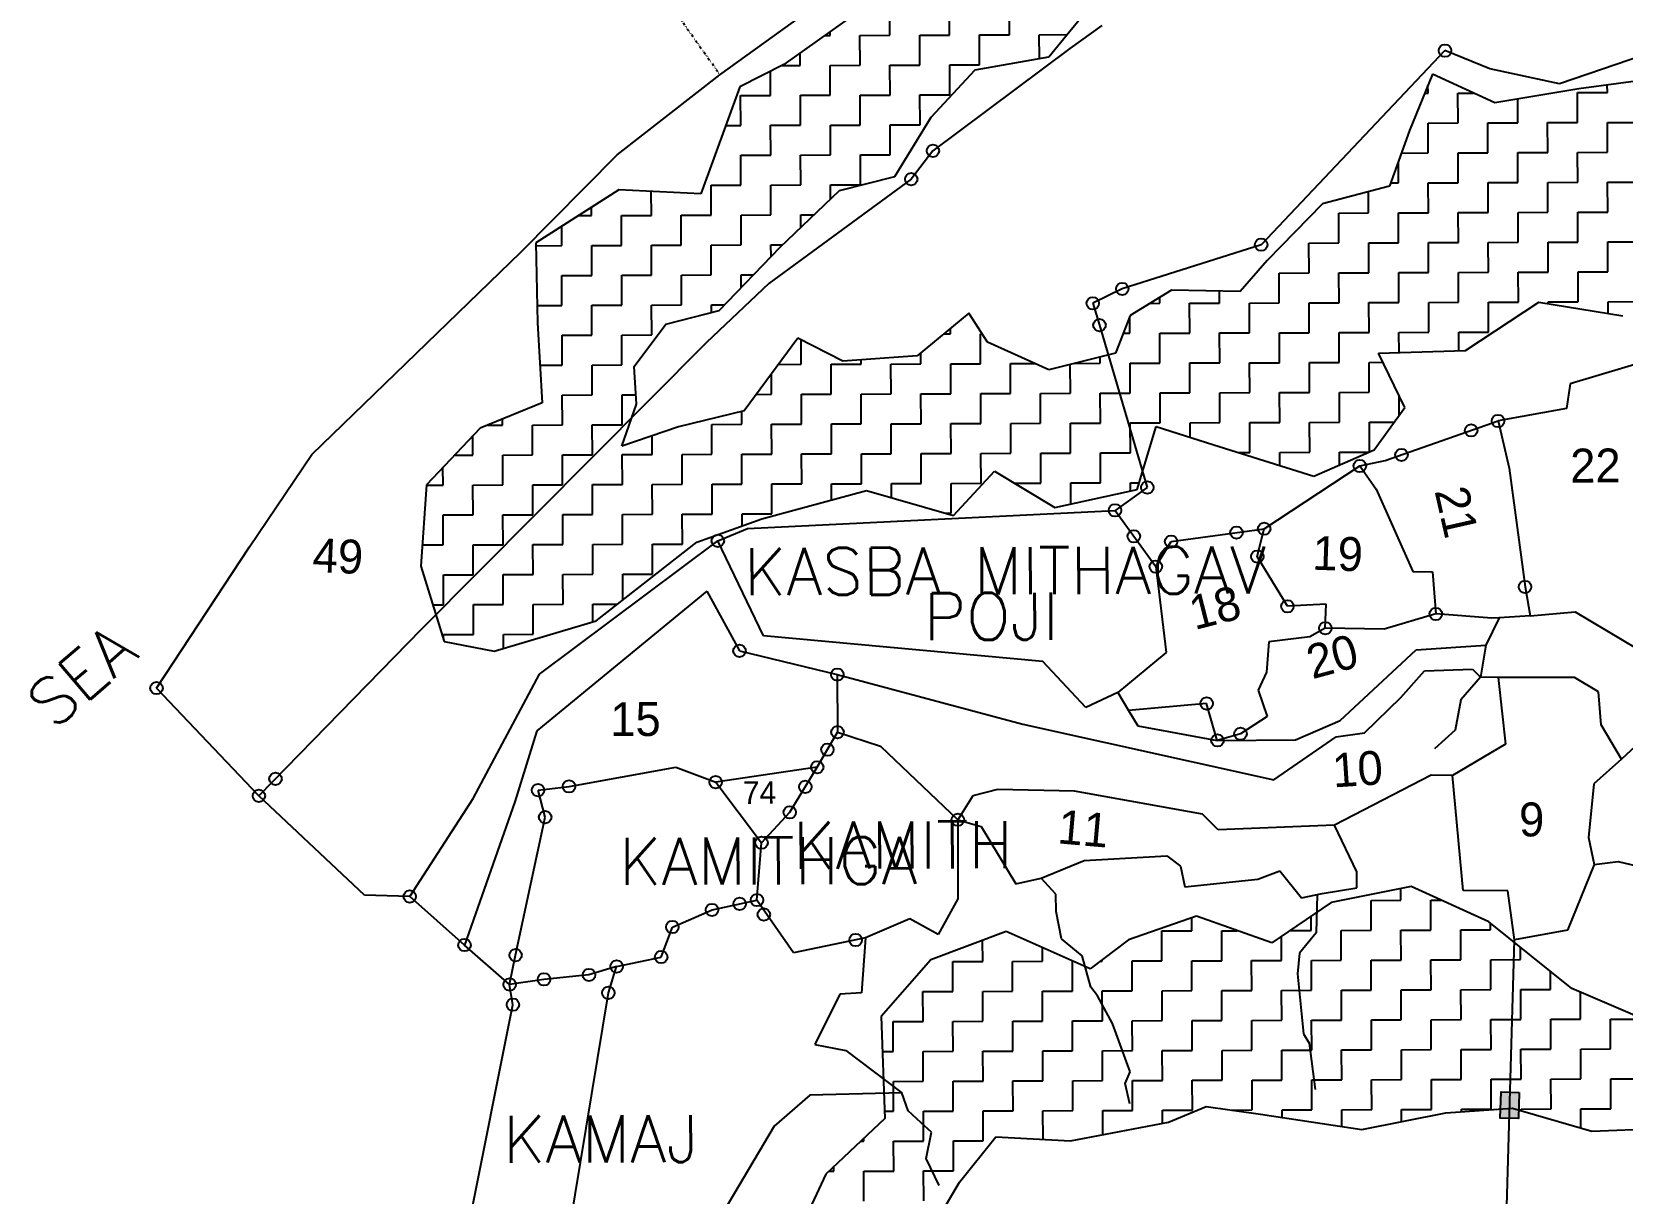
# Model space of a CAD drawing. Header units: metres. Extents: x 324134 to 326337, y 1835718 to 1838966.
# Drawn here: x 324134 to 325013, y 1837521 to 1838163 of the extents above; entities that cross this region are included whole.
import ezdxf

# ---------------------------------------------------------------- set-up
doc = ezdxf.new("R2010")
doc.units = ezdxf.units.M
doc.header["$LTSCALE"] = 0.3
doc.linetypes.add('DIVIDE', pattern=[1.25, 0.5, -0.25, 0, -0.25, 0, -0.25])
for name, color, linetype in [('LINE_WATER', 4, 'Continuous'), ('OFF', 1, 'Continuous'), ('POLY_HATCH', 12, 'Continuous'), ('POLY_PARCEL', 6, 'Continuous'), ('POLY_WATER', 4, 'Continuous'), ('SYM_STONE', 1, 'Continuous'), ('TEXT_MAPOUT', 7, 'Continuous'), ('TEXT_PARCEL', 7, 'Continuous'), ('V_BOUND_LINE', 7, 'Continuous'), ('V_DIVIDE_LINE', 7, 'DIVIDE')]:
    doc.layers.add(name, color=color, linetype=linetype)
doc.styles.get("Standard").update_dxf_attribs({"font": 'simplex.shx'})
doc.styles.add('TEXT_MAP', font='')
doc.styles.get('TEXT_MAP').set_extended_font_data('Kruti Dev 050')

msp = doc.modelspace()

# ---------------------------------------------------------------- hatches: boundary and pattern name
msp.add_hatch(color=256).paths.add_polyline_path([(324945.82, 1837562.76), (324955.83, 1837562.48), (324956.24, 1837576.96), (324946.23, 1837577.24)])

# ---------------------------------------------------------------- linework, layer by layer
msp.add_lwpolyline([(324956.24, 1837576.96), (324955.83, 1837562.48), (324945.82, 1837562.76), (324946.23, 1837577.24)], close=True)
at = {"layer": 'LINE_WATER'}
for p, q in [((324934.83, 1837806.54), (324924.05, 1837794.04)), ((324924.05, 1837794.04), (324920.83, 1837777.27)), ((324920.83, 1837777.27), (324909.38, 1837766.85)), ((324700.14, 1837686.61), (324691.96, 1837695.44)), ((324700.29, 1837676.9), (324700.14, 1837686.61)), ((324844.54, 1837686.29), (324843.97, 1837665.17)), ((324703.27, 1837661.83), (324700.29, 1837676.9)), ((324714.65, 1837652.4), (324703.27, 1837661.83)), ((324843.97, 1837665.17), (324834.88, 1837653.91)), ((324719.51, 1837635.23), (324714.65, 1837652.4)), ((324834.88, 1837653.91), (324833.63, 1837642.57)), ((324833.63, 1837642.57), (324837.02, 1837609.37)), ((324723.15, 1837630.45), (324719.51, 1837635.23)), ((324731.39, 1837615.04), (324723.15, 1837630.45)), ((324741.2, 1837588.3), (324731.39, 1837615.04)), ((324837.02, 1837609.37), (324840.2, 1837604.12)), ((324840.2, 1837604.12), (324843.45, 1837578.53)), ((324738.41, 1837581.98), (324741.2, 1837588.3)), ((324741.02, 1837570.76), (324738.41, 1837581.98)), ((324618.43, 1837566.77), (324614.92, 1837576.79)), ((324625.64, 1837560.09), (324618.43, 1837566.77)), ((324631.42, 1837554.98), (324625.64, 1837560.09)), ((324628.47, 1837540.45), (324631.42, 1837554.98)), ((324635.63, 1837525.48), (324628.47, 1837540.45))]:
    msp.add_line(p, q, dxfattribs=at)
at = {"layer": 'OFF'}
for p, q in [((324937.86, 1837824.27), (324934.83, 1837806.54)), ((324944.65, 1837806.33), (324934.83, 1837806.54)), ((324373.25, 1837658.45), (324342.96, 1837685.25))]:
    msp.add_line(p, q, dxfattribs=at)
at = {"layer": 'POLY_HATCH', "linetype": 'Continuous'}
for p, q in [((324608.34, 1838161.34), (324608.29, 1838177.86)), ((324641.38, 1838161.45), (324641.33, 1838177.97)), ((324674.43, 1838161.57), (324674.37, 1838178.09)), ((324572.48, 1838161.22), (324575.3, 1838161.23)), ((324575.3, 1838161.23), (324575.29, 1838163.2)), ((324591.82, 1838161.28), (324608.34, 1838161.34)), ((324591.88, 1838144.76), (324591.82, 1838161.28)), ((324624.86, 1838161.4), (324641.38, 1838161.45)), ((324624.92, 1838144.87), (324624.86, 1838161.4)), ((324657.91, 1838161.51), (324674.43, 1838161.57)), ((324657.96, 1838144.99), (324657.91, 1838161.51)), ((324690.95, 1838161.62), (324706.17, 1838161.68)), ((324690.99, 1838148.44), (324690.95, 1838161.62)), ((324558.84, 1838144.65), (324558.81, 1838151.55)), ((324542.37, 1838128.07), (324542.33, 1838141.38)), ((324548.68, 1838144.61), (324558.84, 1838144.65)), ((324575.36, 1838144.7), (324591.88, 1838144.76)), ((324575.41, 1838128.18), (324575.36, 1838144.7)), ((324608.4, 1838144.82), (324624.92, 1838144.87)), ((324608.46, 1838128.3), (324608.4, 1838144.82)), ((324641.44, 1838144.93), (324657.96, 1838144.99)), ((324641.5, 1838128.41), (324641.44, 1838144.93)), ((324905.84, 1838129.32), (324905.82, 1838133.53)), ((325004.97, 1838129.66), (325004.95, 1838133.85)), ((324525.85, 1838128.01), (324542.37, 1838128.07)), ((324525.91, 1838111.49), (324525.85, 1838128.01)), ((324558.89, 1838128.13), (324575.41, 1838128.18)), ((324558.95, 1838111.6), (324558.89, 1838128.13)), ((324591.93, 1838128.24), (324608.46, 1838128.3)), ((324591.99, 1838111.72), (324591.93, 1838128.24)), ((324624.98, 1838128.35), (324641.5, 1838128.41)), ((324625.03, 1838111.83), (324624.98, 1838128.35)), ((324904.1, 1838129.31), (324905.84, 1838129.32)), ((324922.36, 1838129.38), (324931.07, 1838129.41)), ((324922.42, 1838112.85), (324922.36, 1838129.38)), ((324955.46, 1838112.97), (324955.41, 1838126.09)), ((324988.44, 1838129.6), (325004.97, 1838129.66)), ((324988.5, 1838113.08), (324988.44, 1838129.6)), ((324517.66, 1838111.46), (324525.91, 1838111.49)), ((324542.43, 1838111.55), (324558.95, 1838111.6)), ((324542.48, 1838095.03), (324542.43, 1838111.55)), ((324575.47, 1838111.66), (324591.99, 1838111.72)), ((324575.53, 1838095.14), (324575.47, 1838111.66)), ((324608.51, 1838111.78), (324625.03, 1838111.83)), ((324608.57, 1838095.25), (324608.51, 1838111.78)), ((324905.89, 1838112.8), (324922.42, 1838112.85)), ((324905.95, 1838096.28), (324905.89, 1838112.8)), ((324938.94, 1838112.91), (324955.46, 1838112.97)), ((324938.99, 1838096.39), (324938.94, 1838112.91)), ((324971.98, 1838113.02), (324988.5, 1838113.08)), ((324972.04, 1838096.5), (324971.98, 1838113.02)), ((325005.02, 1838113.14), (325021.54, 1838113.19)), ((325005.08, 1838096.62), (325005.02, 1838113.14)), ((324525.96, 1838094.97), (324542.48, 1838095.03)), ((324526.02, 1838078.45), (324525.96, 1838094.97)), ((324559.01, 1838095.08), (324575.53, 1838095.14)), ((324559.06, 1838078.56), (324559.01, 1838095.08)), ((324592.05, 1838095.2), (324608.57, 1838095.25)), ((324592.1, 1838078.68), (324592.05, 1838095.2)), ((324889.49, 1838079.7), (324889.45, 1838091.55)), ((324891.15, 1838096.22), (324905.95, 1838096.28)), ((324922.47, 1838096.33), (324938.99, 1838096.39)), ((324922.53, 1838079.81), (324922.47, 1838096.33)), ((324955.52, 1838096.45), (324972.04, 1838096.5)), ((324955.57, 1838079.92), (324955.52, 1838096.45)), ((324988.56, 1838096.56), (325005.08, 1838096.62)), ((324988.61, 1838080.04), (324988.56, 1838096.56)), ((324885.13, 1838079.68), (324889.49, 1838079.7)), ((324906.01, 1838079.75), (324922.53, 1838079.81)), ((324906.07, 1838063.23), (324906.01, 1838079.75)), ((324939.05, 1838079.87), (324955.57, 1838079.92)), ((324939.11, 1838063.35), (324939.05, 1838079.87)), ((324972.09, 1838079.98), (324988.61, 1838080.04)), ((324972.15, 1838063.46), (324972.09, 1838079.98)), ((325005.14, 1838080.1), (325021.66, 1838080.15)), ((325005.19, 1838063.57), (325005.14, 1838080.1)), ((324476.51, 1838061.76), (324476.47, 1838075.05)), ((324509.5, 1838078.39), (324526.02, 1838078.45)), ((324509.56, 1838061.87), (324509.5, 1838078.39)), ((324542.54, 1838078.51), (324559.06, 1838078.56)), ((324542.6, 1838061.98), (324542.54, 1838078.51)), ((324575.58, 1838078.62), (324592.1, 1838078.68)), ((324575.61, 1838070.91), (324575.58, 1838078.62)), ((324873.02, 1838063.12), (324872.98, 1838074.85)), ((324443.47, 1838061.64), (324443.45, 1838066.33)), ((324856.5, 1838063.06), (324873.02, 1838063.12)), ((324856.56, 1838046.54), (324856.5, 1838063.06)), ((324889.54, 1838063.18), (324906.07, 1838063.23)), ((324889.6, 1838046.66), (324889.54, 1838063.18)), ((324922.59, 1838063.29), (324939.11, 1838063.35)), ((324922.64, 1838046.77), (324922.59, 1838063.29)), ((324955.63, 1838063.4), (324972.15, 1838063.46)), ((324955.69, 1838046.88), (324955.63, 1838063.4)), ((324988.67, 1838063.52), (325005.19, 1838063.57)), ((324988.73, 1838047), (324988.67, 1838063.52)), ((324427.01, 1838045.07), (324426.97, 1838055.8)), ((324436.09, 1838061.62), (324443.47, 1838061.64)), ((324459.99, 1838061.7), (324476.51, 1838061.76)), ((324460.05, 1838045.18), (324459.99, 1838061.7)), ((324493.03, 1838061.81), (324509.56, 1838061.87)), ((324493.09, 1838045.29), (324493.03, 1838061.81)), ((324526.08, 1838061.93), (324542.6, 1838061.98)), ((324526.13, 1838045.41), (324526.08, 1838061.93)), ((324559.12, 1838062.04), (324566.38, 1838062.07)), ((324559.14, 1838055.13), (324559.12, 1838062.04)), ((324412.71, 1838045.02), (324427.01, 1838045.07)), ((324443.53, 1838045.12), (324460.05, 1838045.18)), ((324443.58, 1838028.6), (324443.53, 1838045.12)), ((324476.57, 1838045.24), (324493.09, 1838045.29)), ((324476.63, 1838028.71), (324476.57, 1838045.24)), ((324509.61, 1838045.35), (324526.13, 1838045.41)), ((324509.67, 1838028.83), (324509.61, 1838045.35)), ((324542.65, 1838045.46), (324549.07, 1838045.49)), ((324542.68, 1838038.95), (324542.65, 1838045.46)), ((324840.04, 1838046.49), (324856.56, 1838046.54)), ((324840.09, 1838029.96), (324840.04, 1838046.49)), ((324873.08, 1838046.6), (324889.6, 1838046.66)), ((324873.14, 1838030.08), (324873.08, 1838046.6)), ((324906.12, 1838046.71), (324922.64, 1838046.77)), ((324906.18, 1838030.19), (324906.12, 1838046.71)), ((324939.16, 1838046.83), (324955.69, 1838046.88)), ((324939.22, 1838030.3), (324939.16, 1838046.83)), ((324972.21, 1838046.94), (324988.73, 1838047)), ((324972.26, 1838030.42), (324972.21, 1838046.94)), ((325005.25, 1838047.05), (325021.77, 1838047.11)), ((325005.31, 1838030.53), (325005.25, 1838047.05)), ((324427.06, 1838028.54), (324443.58, 1838028.6)), ((324427.12, 1838012.02), (324427.06, 1838028.54)), ((324460.11, 1838028.66), (324476.63, 1838028.71)), ((324460.16, 1838012.14), (324460.11, 1838028.66)), ((324493.15, 1838028.77), (324509.67, 1838028.83)), ((324493.2, 1838012.25), (324493.15, 1838028.77)), ((324526.19, 1838028.89), (324532.99, 1838028.91)), ((324526.21, 1838021.87), (324526.19, 1838028.89)), ((324823.57, 1838029.91), (324840.09, 1838029.96)), ((324823.63, 1838013.39), (324823.57, 1838029.91)), ((324856.62, 1838030.02), (324873.14, 1838030.08)), ((324856.67, 1838013.5), (324856.62, 1838030.02)), ((324889.66, 1838030.13), (324906.18, 1838030.19)), ((324889.71, 1838013.61), (324889.66, 1838030.13)), ((324922.7, 1838030.25), (324939.22, 1838030.3)), ((324922.76, 1838013.73), (324922.7, 1838030.25)), ((324955.74, 1838030.36), (324972.26, 1838030.42)), ((324955.8, 1838013.84), (324955.74, 1838030.36)), ((324988.79, 1838030.47), (325005.31, 1838030.53)), ((324988.84, 1838013.95), (324988.79, 1838030.47)), ((324790.59, 1838013.27), (324790.56, 1838019.89)), ((324413.41, 1838011.98), (324427.12, 1838012.02)), ((324443.64, 1838012.08), (324460.16, 1838012.14)), ((324443.7, 1837995.56), (324443.64, 1838012.08)), ((324476.68, 1838012.19), (324493.2, 1838012.25)), ((324476.74, 1837995.67), (324476.68, 1838012.19)), ((324509.73, 1838012.31), (324517.02, 1838012.33)), ((324509.74, 1838008.14), (324509.73, 1838012.31)), ((324752.27, 1838013.14), (324757.54, 1838013.16)), ((324757.54, 1838013.16), (324757.53, 1838016.37)), ((324774.07, 1838013.22), (324790.59, 1838013.27)), ((324774.12, 1837996.69), (324774.07, 1838013.22)), ((324807.11, 1838013.33), (324823.63, 1838013.39)), ((324807.16, 1837996.81), (324807.11, 1838013.33)), ((324840.15, 1838013.44), (324856.67, 1838013.5)), ((324840.21, 1837996.92), (324840.15, 1838013.44)), ((324873.19, 1838013.56), (324889.71, 1838013.61)), ((324873.25, 1837997.03), (324873.19, 1838013.56)), ((324906.24, 1838013.67), (324922.76, 1838013.73)), ((324906.29, 1837997.15), (324906.24, 1838013.67)), ((324939.28, 1838013.78), (324955.8, 1838013.84)), ((324939.33, 1837997.26), (324939.28, 1838013.78)), ((324972.32, 1838013.9), (324988.84, 1838013.95)), ((324972.32, 1838012.87), (324972.32, 1838013.9)), ((325005.36, 1838014.01), (325021.88, 1838014.07)), ((325005.39, 1838007.57), (325005.36, 1838014.01)), ((324741.08, 1837996.58), (324741.05, 1838005.88)), ((324427.18, 1837995.5), (324443.7, 1837995.56)), ((324427.23, 1837978.98), (324427.18, 1837995.5)), ((324460.22, 1837995.62), (324476.74, 1837995.67)), ((324460.28, 1837979.09), (324460.22, 1837995.62)), ((324559.4, 1837979.43), (324559.36, 1837992.95)), ((324638.15, 1837996.23), (324641.95, 1837996.24)), ((324641.95, 1837996.24), (324641.94, 1837999.34)), ((324658.47, 1837996.3), (324659.36, 1837996.3)), ((324658.53, 1837979.78), (324658.47, 1837996.3)), ((324737.43, 1837996.57), (324741.08, 1837996.58)), ((324757.6, 1837996.64), (324774.12, 1837996.69)), ((324757.66, 1837980.12), (324757.6, 1837996.64)), ((324790.64, 1837996.75), (324807.16, 1837996.81)), ((324790.7, 1837980.23), (324790.64, 1837996.75)), ((324823.69, 1837996.86), (324840.21, 1837996.92)), ((324823.74, 1837980.34), (324823.69, 1837996.86)), ((324856.73, 1837996.98), (324873.25, 1837997.03)), ((324856.79, 1837980.46), (324856.73, 1837996.98)), ((324889.77, 1837997.09), (324906.29, 1837997.15)), ((324889.81, 1837985.97), (324889.77, 1837997.09)), ((324922.81, 1837997.21), (324939.33, 1837997.26)), ((324922.85, 1837986.98), (324922.81, 1837997.21)), ((324625.49, 1837979.66), (324625.47, 1837985.8)), ((324724.62, 1837980), (324724.6, 1837983.48)), ((324414.95, 1837978.94), (324427.23, 1837978.98)), ((324443.75, 1837979.04), (324460.28, 1837979.09)), ((324443.81, 1837962.52), (324443.75, 1837979.04)), ((324542.94, 1837962.86), (324542.9, 1837974.19)), ((324546.72, 1837979.39), (324559.4, 1837979.43)), ((324575.92, 1837979.49), (324592.45, 1837979.55)), ((324575.98, 1837962.97), (324575.92, 1837979.49)), ((324592.45, 1837979.55), (324592.44, 1837981.93)), ((324608.97, 1837979.61), (324625.49, 1837979.66)), ((324609.02, 1837963.08), (324608.97, 1837979.61)), ((324642.01, 1837979.72), (324658.53, 1837979.78)), ((324642.07, 1837963.2), (324642.01, 1837979.72)), ((324675.05, 1837979.83), (324688.41, 1837979.88)), ((324675.11, 1837963.31), (324675.05, 1837979.83)), ((324708.15, 1837963.42), (324708.1, 1837979.33)), ((324710.59, 1837979.95), (324724.62, 1837980)), ((324741.14, 1837980.06), (324757.66, 1837980.12)), ((324741.19, 1837963.54), (324741.14, 1837980.06)), ((324774.18, 1837980.17), (324790.7, 1837980.23)), ((324774.24, 1837963.65), (324774.18, 1837980.17)), ((324807.22, 1837980.29), (324823.74, 1837980.34)), ((324807.28, 1837963.77), (324807.22, 1837980.29)), ((324840.26, 1837980.4), (324856.79, 1837980.46)), ((324840.32, 1837963.88), (324840.26, 1837980.4)), ((324873.31, 1837980.51), (324880.96, 1837980.54)), ((324873.36, 1837963.99), (324873.31, 1837980.51)), ((324427.29, 1837962.46), (324443.81, 1837962.52)), ((324427.35, 1837945.94), (324427.29, 1837962.46)), ((324460.33, 1837962.57), (324467.99, 1837962.6)), ((324460.39, 1837946.05), (324460.33, 1837962.57)), ((324534.56, 1837962.83), (324542.94, 1837962.86)), ((324559.46, 1837962.91), (324575.98, 1837962.97)), ((324559.52, 1837946.39), (324559.46, 1837962.91)), ((324592.5, 1837963.03), (324609.02, 1837963.08)), ((324592.56, 1837946.51), (324592.5, 1837963.03)), ((324625.54, 1837963.14), (324642.07, 1837963.2)), ((324625.6, 1837946.62), (324625.54, 1837963.14)), ((324658.59, 1837963.25), (324675.11, 1837963.31)), ((324658.64, 1837946.73), (324658.59, 1837963.25)), ((324691.63, 1837963.37), (324708.15, 1837963.42)), ((324691.69, 1837946.85), (324691.63, 1837963.37)), ((324724.67, 1837963.48), (324741.19, 1837963.54)), ((324724.73, 1837946.96), (324724.67, 1837963.48)), ((324757.71, 1837963.6), (324774.24, 1837963.65)), ((324757.77, 1837947.07), (324757.71, 1837963.6)), ((324790.76, 1837963.71), (324807.28, 1837963.77)), ((324790.81, 1837947.19), (324790.76, 1837963.71)), ((324823.8, 1837963.82), (324840.32, 1837963.88)), ((324823.86, 1837947.3), (324823.8, 1837963.82)), ((324856.84, 1837963.94), (324873.36, 1837963.99)), ((324856.9, 1837947.41), (324856.84, 1837963.94)), ((324889.93, 1837951.23), (324889.89, 1837962.04)), ((324394.3, 1837945.82), (324394.29, 1837949.16)), ((324526.47, 1837946.28), (324526.45, 1837953.39)), ((324377.84, 1837929.25), (324377.8, 1837939.81)), ((324386.06, 1837945.8), (324394.3, 1837945.82)), ((324410.83, 1837945.88), (324427.35, 1837945.94)), ((324410.88, 1837929.36), (324410.83, 1837945.88)), ((324443.87, 1837946), (324460.39, 1837946.05)), ((324443.92, 1837929.47), (324443.87, 1837946)), ((324476.97, 1837929.59), (324476.93, 1837939.91)), ((324509.95, 1837946.22), (324526.47, 1837946.28)), ((324510.01, 1837929.7), (324509.95, 1837946.22)), ((324543, 1837946.34), (324559.52, 1837946.39)), ((324543.05, 1837929.81), (324543, 1837946.34)), ((324576.04, 1837946.45), (324592.56, 1837946.51)), ((324576.09, 1837929.93), (324576.04, 1837946.45)), ((324609.08, 1837946.56), (324625.6, 1837946.62)), ((324609.14, 1837930.04), (324609.08, 1837946.56)), ((324642.12, 1837946.68), (324658.64, 1837946.73)), ((324642.18, 1837930.16), (324642.12, 1837946.68)), ((324675.17, 1837946.79), (324691.69, 1837946.85)), ((324675.22, 1837930.27), (324675.17, 1837946.79)), ((324708.21, 1837946.9), (324724.73, 1837946.96)), ((324708.26, 1837930.38), (324708.21, 1837946.9)), ((324741.25, 1837947.02), (324757.77, 1837947.07)), ((324741.31, 1837930.5), (324741.25, 1837947.02)), ((324774.29, 1837947.13), (324790.81, 1837947.19)), ((324774.32, 1837939.13), (324774.29, 1837947.13)), ((324807.34, 1837947.24), (324823.86, 1837947.3)), ((324807.39, 1837930.72), (324807.34, 1837947.24)), ((324840.38, 1837947.36), (324856.9, 1837947.41)), ((324840.43, 1837930.84), (324840.38, 1837947.36)), ((324873.42, 1837947.47), (324887.23, 1837947.52)), ((324873.48, 1837931), (324873.42, 1837947.47)), ((324658.7, 1837930.21), (324675.22, 1837930.27)), ((324691.74, 1837930.33), (324708.26, 1837930.38)), ((324691.8, 1837913.8), (324691.74, 1837930.33)), ((324724.79, 1837930.44), (324741.31, 1837930.5)), ((324724.84, 1837913.92), (324724.79, 1837930.44)), ((324801.02, 1837930.7), (324807.39, 1837930.72)), ((324823.91, 1837930.78), (324840.43, 1837930.84)), ((324823.94, 1837923.52), (324823.91, 1837930.78)), ((324856.96, 1837930.89), (324873.36, 1837930.95)), ((324856.98, 1837923.79), (324856.96, 1837930.89)), ((324361.38, 1837912.67), (324361.34, 1837922.37)), ((324367.8, 1837929.21), (324377.84, 1837929.25)), ((324394.36, 1837929.3), (324410.88, 1837929.36)), ((324394.42, 1837912.78), (324394.36, 1837929.3)), ((324427.4, 1837929.42), (324443.92, 1837929.47)), ((324427.46, 1837912.9), (324427.4, 1837929.42)), ((324460.45, 1837929.53), (324476.97, 1837929.59)), ((324460.5, 1837913.01), (324460.45, 1837929.53)), ((324493.49, 1837929.64), (324510.01, 1837929.7)), ((324493.55, 1837913.12), (324493.49, 1837929.64)), ((324526.53, 1837929.76), (324543.05, 1837929.81)), ((324526.59, 1837913.24), (324526.53, 1837929.76)), ((324559.57, 1837929.87), (324576.09, 1837929.93)), ((324559.63, 1837913.35), (324559.57, 1837929.87)), ((324592.62, 1837929.98), (324609.14, 1837930.04)), ((324592.67, 1837913.46), (324592.62, 1837929.98)), ((324625.66, 1837930.1), (324642.18, 1837930.16)), ((324625.72, 1837913.58), (324625.66, 1837930.1)), ((324658.76, 1837913.69), (324658.7, 1837930.21)), ((324352.27, 1837912.64), (324361.38, 1837912.67)), ((324377.9, 1837912.73), (324394.42, 1837912.78)), ((324377.95, 1837896.2), (324377.9, 1837912.73)), ((324410.94, 1837912.84), (324427.46, 1837912.9)), ((324411, 1837896.32), (324410.94, 1837912.84)), ((324443.98, 1837912.95), (324460.5, 1837913.01)), ((324444.04, 1837896.43), (324443.98, 1837912.95)), ((324477.02, 1837913.07), (324493.55, 1837913.12)), ((324477.08, 1837896.54), (324477.02, 1837913.07)), ((324510.07, 1837913.18), (324526.59, 1837913.24)), ((324510.12, 1837896.66), (324510.07, 1837913.18)), ((324543.11, 1837913.29), (324559.63, 1837913.35)), ((324543.17, 1837896.77), (324543.11, 1837913.29)), ((324576.15, 1837913.41), (324592.67, 1837913.46)), ((324576.18, 1837904.46), (324576.15, 1837913.41)), ((324609.19, 1837913.52), (324625.72, 1837913.58)), ((324609.22, 1837905.74), (324609.19, 1837913.52)), ((324642.24, 1837913.63), (324658.76, 1837913.69)), ((324642.29, 1837897.11), (324642.24, 1837913.63)), ((324677.31, 1837913.75), (324691.8, 1837913.8)), ((324708.32, 1837913.86), (324724.84, 1837913.92)), ((324708.36, 1837902.23), (324708.32, 1837913.86)), ((324741.36, 1837913.97), (324746.14, 1837913.99)), ((324741.38, 1837909.4), (324741.36, 1837913.97)), ((324361.43, 1837896.15), (324377.95, 1837896.2)), ((324361.49, 1837879.63), (324361.43, 1837896.15)), ((324394.47, 1837896.26), (324411, 1837896.32)), ((324394.53, 1837879.74), (324394.47, 1837896.26)), ((324427.52, 1837896.37), (324444.04, 1837896.43)), ((324427.57, 1837879.85), (324427.52, 1837896.37)), ((324460.56, 1837896.49), (324477.08, 1837896.54)), ((324460.62, 1837879.97), (324460.56, 1837896.49)), ((324493.6, 1837896.6), (324510.12, 1837896.66)), ((324493.66, 1837880.08), (324493.6, 1837896.6)), ((324526.64, 1837896.72), (324543.17, 1837896.77)), ((324526.67, 1837890.08), (324526.64, 1837896.72)), ((324639.46, 1837897.1), (324642.29, 1837897.11)), ((324349.87, 1837879.59), (324361.49, 1837879.63)), ((324378.01, 1837879.68), (324394.53, 1837879.74)), ((324378.07, 1837863.16), (324378.01, 1837879.68)), ((324411.05, 1837879.8), (324427.57, 1837879.85)), ((324411.11, 1837863.28), (324411.05, 1837879.8)), ((324444.1, 1837879.91), (324460.62, 1837879.97)), ((324444.15, 1837863.39), (324444.1, 1837879.91)), ((324477.14, 1837880.02), (324493.66, 1837880.08)), ((324477.19, 1837863.5), (324477.14, 1837880.02)), ((324361.55, 1837863.11), (324378.07, 1837863.16)), ((324361.6, 1837846.58), (324361.55, 1837863.11)), ((324394.59, 1837863.22), (324411.11, 1837863.28)), ((324394.64, 1837846.7), (324394.59, 1837863.22)), ((324427.63, 1837863.33), (324444.15, 1837863.39)), ((324427.69, 1837846.81), (324427.63, 1837863.33)), ((324460.67, 1837863.45), (324477.19, 1837863.5)), ((324460.72, 1837849.13), (324460.67, 1837863.45)), ((324355.69, 1837846.56), (324361.6, 1837846.58)), ((324378.12, 1837846.64), (324394.64, 1837846.7)), ((324378.18, 1837830.12), (324378.12, 1837846.64)), ((324411.17, 1837846.75), (324427.69, 1837846.81)), ((324411.22, 1837830.23), (324411.17, 1837846.75)), ((324444.21, 1837846.87), (324457.88, 1837846.91)), ((324444.24, 1837837.09), (324444.21, 1837846.87)), ((324361.66, 1837830.06), (324378.18, 1837830.12)), ((324361.67, 1837827.43), (324361.66, 1837830.06)), ((324394.7, 1837830.18), (324411.22, 1837830.23)), ((324394.73, 1837822.41), (324394.7, 1837830.18)), ((324890.85, 1837683.19), (324890.83, 1837689.63)), ((324874.33, 1837683.13), (324890.85, 1837683.19)), ((324874.39, 1837666.61), (324874.33, 1837683.13)), ((324907.37, 1837683.24), (324913.04, 1837683.26)), ((324907.43, 1837666.72), (324907.37, 1837683.24)), ((324775.26, 1837666.27), (324775.23, 1837673.48)), ((324829.62, 1837666.46), (324841.34, 1837666.5)), ((324841.34, 1837666.5), (324841.32, 1837674.47)), ((324857.86, 1837666.55), (324874.39, 1837666.61)), ((324857.92, 1837650.03), (324857.86, 1837666.55)), ((324890.91, 1837666.67), (324907.43, 1837666.72)), ((324890.96, 1837650.15), (324890.91, 1837666.67)), ((324923.95, 1837666.78), (324940.47, 1837666.84)), ((324924.01, 1837650.26), (324923.95, 1837666.78)), ((324940.47, 1837666.84), (324940.46, 1837670.41)), ((324659.67, 1837649.35), (324659.63, 1837661.01)), ((324758.74, 1837666.21), (324775.26, 1837666.27)), ((324758.79, 1837649.69), (324758.74, 1837666.21)), ((324791.78, 1837666.33), (324800.41, 1837666.36)), ((324791.84, 1837649.8), (324791.78, 1837666.33)), ((324824.88, 1837649.92), (324824.83, 1837663.18)), ((324643.14, 1837649.29), (324659.67, 1837649.35)), ((324643.2, 1837632.77), (324643.14, 1837649.29)), ((324676.19, 1837649.41), (324692.71, 1837649.46)), ((324676.24, 1837632.89), (324676.19, 1837649.41)), ((324692.71, 1837649.46), (324692.68, 1837657.02)), ((324709.23, 1837649.52), (324709.66, 1837649.52)), ((324709.29, 1837633), (324709.23, 1837649.52)), ((324724.73, 1837649.57), (324725.75, 1837649.58)), ((324725.75, 1837649.58), (324725.75, 1837650.34)), ((324742.27, 1837649.63), (324758.79, 1837649.69)), ((324742.33, 1837633.11), (324742.27, 1837649.63)), ((324775.31, 1837649.75), (324791.84, 1837649.8)), ((324775.37, 1837633.23), (324775.31, 1837649.75)), ((324808.36, 1837649.86), (324824.88, 1837649.92)), ((324808.41, 1837633.34), (324808.36, 1837649.86)), ((324841.4, 1837649.98), (324857.92, 1837650.03)), ((324841.46, 1837633.45), (324841.4, 1837649.98)), ((324874.44, 1837650.09), (324890.96, 1837650.15)), ((324874.5, 1837633.57), (324874.44, 1837650.09)), ((324907.48, 1837650.2), (324924.01, 1837650.26)), ((324907.54, 1837633.68), (324907.48, 1837650.2)), ((324940.53, 1837650.32), (324957.05, 1837650.37)), ((324940.58, 1837633.79), (324940.53, 1837650.32)), ((324957.05, 1837650.37), (324957.02, 1837657.16)), ((324973.63, 1837633.91), (324973.59, 1837643.92)), ((324626.68, 1837632.72), (324643.2, 1837632.77)), ((324626.74, 1837616.19), (324626.68, 1837632.72)), ((324659.72, 1837632.83), (324676.24, 1837632.89)), ((324659.78, 1837616.31), (324659.72, 1837632.83)), ((324692.77, 1837632.94), (324709.29, 1837633)), ((324692.82, 1837616.42), (324692.77, 1837632.94)), ((324725.81, 1837633.06), (324742.33, 1837633.11)), ((324725.86, 1837616.54), (324725.81, 1837633.06)), ((324758.85, 1837633.17), (324775.37, 1837633.23)), ((324758.91, 1837616.65), (324758.85, 1837633.17)), ((324791.89, 1837633.28), (324808.41, 1837633.34)), ((324791.95, 1837616.76), (324791.89, 1837633.28)), ((324824.94, 1837633.4), (324841.46, 1837633.45)), ((324824.99, 1837616.88), (324824.94, 1837633.4)), ((324857.98, 1837633.51), (324874.5, 1837633.57)), ((324858.03, 1837616.99), (324857.98, 1837633.51)), ((324891.02, 1837633.62), (324907.54, 1837633.68)), ((324891.08, 1837617.1), (324891.02, 1837633.62)), ((324924.06, 1837633.74), (324940.58, 1837633.79)), ((324924.12, 1837617.22), (324924.06, 1837633.74)), ((324957.11, 1837633.85), (324973.63, 1837633.91)), ((324957.16, 1837617.33), (324957.11, 1837633.85)), ((324990.2, 1837617.44), (324990.15, 1837632.41)), ((324610.22, 1837616.14), (324626.74, 1837616.19)), ((324610.27, 1837599.62), (324610.22, 1837616.14)), ((324643.26, 1837616.25), (324659.78, 1837616.31)), ((324643.32, 1837599.73), (324643.26, 1837616.25)), ((324676.3, 1837616.37), (324692.82, 1837616.42)), ((324676.36, 1837599.84), (324676.3, 1837616.37)), ((324709.34, 1837616.48), (324725.86, 1837616.54)), ((324709.4, 1837599.96), (324709.34, 1837616.48)), ((324742.39, 1837616.59), (324758.91, 1837616.65)), ((324742.44, 1837600.07), (324742.39, 1837616.59)), ((324775.43, 1837616.71), (324791.95, 1837616.76)), ((324775.48, 1837600.18), (324775.43, 1837616.71)), ((324808.47, 1837616.82), (324824.99, 1837616.88)), ((324808.53, 1837600.3), (324808.47, 1837616.82)), ((324841.51, 1837616.93), (324858.03, 1837616.99)), ((324841.57, 1837600.41), (324841.51, 1837616.93)), ((324874.56, 1837617.05), (324891.08, 1837617.1)), ((324874.61, 1837600.53), (324874.56, 1837617.05)), ((324907.6, 1837617.16), (324924.12, 1837617.22)), ((324907.65, 1837600.64), (324907.6, 1837617.16)), ((324940.64, 1837617.27), (324957.16, 1837617.33)), ((324940.7, 1837600.75), (324940.64, 1837617.27)), ((324973.68, 1837617.39), (324990.2, 1837617.44)), ((324973.74, 1837600.87), (324973.68, 1837617.39)), ((325006.73, 1837617.5), (325023.25, 1837617.56)), ((325006.78, 1837600.98), (325006.73, 1837617.5)), ((324604.24, 1837599.6), (324610.27, 1837599.62)), ((324626.79, 1837599.67), (324643.32, 1837599.73)), ((324626.85, 1837583.15), (324626.79, 1837599.67)), ((324659.84, 1837599.79), (324676.36, 1837599.84)), ((324659.89, 1837583.27), (324659.84, 1837599.79)), ((324692.88, 1837599.9), (324709.4, 1837599.96)), ((324692.94, 1837583.38), (324692.88, 1837599.9)), ((324725.92, 1837600.01), (324742.44, 1837600.07)), ((324725.98, 1837583.49), (324725.92, 1837600.01)), ((324758.96, 1837600.13), (324775.48, 1837600.18)), ((324759.02, 1837583.61), (324758.96, 1837600.13)), ((324792.01, 1837600.24), (324808.53, 1837600.3)), ((324792.06, 1837583.72), (324792.01, 1837600.24)), ((324825.05, 1837600.35), (324841.57, 1837600.41)), ((324825.11, 1837583.83), (324825.05, 1837600.35)), ((324858.09, 1837600.47), (324874.61, 1837600.53)), ((324858.15, 1837583.95), (324858.09, 1837600.47)), ((324891.13, 1837600.58), (324907.65, 1837600.64)), ((324891.19, 1837584.06), (324891.13, 1837600.58)), ((324924.18, 1837600.7), (324940.7, 1837600.75)), ((324924.23, 1837584.17), (324924.18, 1837600.7)), ((324957.22, 1837600.81), (324973.74, 1837600.87)), ((324957.28, 1837584.29), (324957.22, 1837600.81)), ((324990.26, 1837600.92), (325006.78, 1837600.98)), ((324990.32, 1837584.4), (324990.26, 1837600.92)), ((324610.33, 1837583.1), (324626.85, 1837583.15)), ((324610.39, 1837566.57), (324610.33, 1837583.1)), ((324643.37, 1837583.21), (324659.89, 1837583.27)), ((324643.43, 1837566.69), (324643.37, 1837583.21)), ((324676.41, 1837583.32), (324692.94, 1837583.38)), ((324676.47, 1837566.8), (324676.41, 1837583.32)), ((324709.46, 1837583.44), (324725.98, 1837583.49)), ((324709.51, 1837566.91), (324709.46, 1837583.44)), ((324742.5, 1837583.55), (324759.02, 1837583.61)), ((324742.56, 1837567.03), (324742.5, 1837583.55)), ((324775.54, 1837583.66), (324792.06, 1837583.72)), ((324775.6, 1837567.14), (324775.54, 1837583.66)), ((324808.58, 1837583.78), (324825.11, 1837583.83)), ((324808.64, 1837567.26), (324808.58, 1837583.78)), ((324841.63, 1837583.89), (324858.15, 1837583.95)), ((324841.68, 1837567.37), (324841.63, 1837583.89)), ((324874.67, 1837584), (324891.19, 1837584.06)), ((324874.73, 1837567.48), (324874.67, 1837584)), ((324907.71, 1837584.12), (324924.23, 1837584.17)), ((324907.77, 1837567.6), (324907.71, 1837584.12)), ((324940.75, 1837584.23), (324957.28, 1837584.29)), ((324940.81, 1837567.71), (324940.75, 1837584.23)), ((324973.8, 1837584.34), (324990.32, 1837584.4)), ((324973.85, 1837567.82), (324973.8, 1837584.34)), ((325006.84, 1837584.46), (325023.36, 1837584.51)), ((325006.9, 1837567.94), (325006.84, 1837584.46)), ((324605.43, 1837566.56), (324610.39, 1837566.57)), ((324626.91, 1837566.63), (324643.43, 1837566.69)), ((324626.96, 1837550.11), (324626.91, 1837566.63)), ((324659.95, 1837566.74), (324676.47, 1837566.8)), ((324660.01, 1837550.22), (324659.95, 1837566.74)), ((324692.99, 1837566.86), (324709.51, 1837566.91)), ((324693.05, 1837550.94), (324692.99, 1837566.86)), ((324726.03, 1837566.97), (324742.56, 1837567.03)), ((324726.08, 1837553.56), (324726.03, 1837566.97)), ((324759.08, 1837567.09), (324775.6, 1837567.14)), ((324759.1, 1837559.9), (324759.08, 1837567.09)), ((324797.32, 1837567.22), (324808.64, 1837567.26)), ((324825.16, 1837567.31), (324841.68, 1837567.37)), ((324825.18, 1837563.12), (324825.16, 1837567.31)), ((324858.2, 1837567.43), (324874.73, 1837567.48)), ((324858.24, 1837558.11), (324858.2, 1837567.43)), ((324891.25, 1837567.54), (324907.77, 1837567.6)), ((324891.27, 1837560.89), (324891.25, 1837567.54)), ((324924.29, 1837567.65), (324940.81, 1837567.71)), ((324924.29, 1837566.37), (324924.29, 1837567.65)), ((324957.33, 1837567.77), (324973.85, 1837567.82)), ((324957.34, 1837566.9), (324957.33, 1837567.77)), ((324990.37, 1837567.88), (325006.9, 1837567.94)), ((324990.41, 1837557.33), (324990.37, 1837567.88)), ((324592.16, 1837549.99), (324593.92, 1837550)), ((324593.92, 1837550), (324593.92, 1837551.65)), ((324610.44, 1837550.05), (324626.96, 1837550.11)), ((324610.5, 1837533.53), (324610.44, 1837550.05)), ((324643.49, 1837550.17), (324660.01, 1837550.22)), ((324643.54, 1837533.65), (324643.49, 1837550.17)), ((324577.46, 1837533.42), (324577.45, 1837536.14)), ((324574.55, 1837533.41), (324577.46, 1837533.42)), ((324593.98, 1837533.48), (324610.5, 1837533.53)), ((324594.04, 1837516.95), (324593.98, 1837533.48)), ((324627.02, 1837533.59), (324643.54, 1837533.65)), ((324627.08, 1837517.07), (324627.02, 1837533.59))]:
    msp.add_line(p, q, dxfattribs=at)
at = {"layer": 'POLY_HATCH'}
for p, q in [((324696.16, 1838149.35), (324722.02, 1838181.16)), ((324586.69, 1838171.26), (324549.8, 1838145.18)), ((324549.8, 1838145.18), (324525.44, 1838132.78)), ((324631.21, 1838116.1), (324655.52, 1838142.14)), ((324655.52, 1838142.14), (324696.16, 1838149.35)), ((324525.44, 1838132.78), (324503.87, 1838073.72)), ((324908.4, 1838139.86), (324895.66, 1838108.62)), ((324942.82, 1838123.99), (324908.4, 1838139.86)), ((325043.5, 1838139.01), (324989.23, 1838131.75)), ((324989.23, 1838131.75), (324942.82, 1838123.99)), ((324611.13, 1838083.26), (324631.21, 1838116.1)), ((324895.66, 1838108.62), (324884.48, 1838077.91)), ((324580.46, 1838075.56), (324611.13, 1838083.26)), ((324458.48, 1838075.92), (324412.68, 1838046.67)), ((324503.87, 1838073.72), (324458.48, 1838075.92)), ((324547.78, 1838044.25), (324580.46, 1838075.56)), ((324884.48, 1838077.91), (324847.53, 1838068.08)), ((324847.53, 1838068.08), (324816.95, 1838036.78)), ((324412.68, 1838046.67), (324413.62, 1838002.37)), ((324514.06, 1838009.27), (324547.78, 1838044.25)), ((324816.95, 1838036.78), (324802.05, 1838019.69)), ((324764.01, 1838020.35), (324741.24, 1838006.38)), ((324802.05, 1838019.69), (324764.01, 1838020.35)), ((324926.51, 1837987.09), (324967.08, 1838013.71)), ((324967.08, 1838013.71), (325013.53, 1838006.27)), ((324413.62, 1838002.37), (324416.13, 1837958.08)), ((324466.95, 1837978.17), (324484.45, 1838001.56)), ((324484.45, 1838001.56), (324514.06, 1838009.27)), ((324652.05, 1838007.64), (324623.54, 1837984.21)), ((324662.33, 1837991.69), (324652.05, 1838007.64)), ((324741.24, 1838006.38), (324733.18, 1837985.64)), ((324557.4, 1837993.95), (324527.89, 1837953.74)), ((324582.36, 1837981.19), (324557.4, 1837993.95)), ((324623.54, 1837984.21), (324582.36, 1837981.19)), ((324696.22, 1837976.34), (324662.33, 1837991.69)), ((324733.18, 1837985.64), (324696.22, 1837976.34)), ((324878.51, 1837985.62), (324926.51, 1837987.09)), ((324893.04, 1837955.52), (324878.51, 1837985.62)), ((324468.33, 1837957.47), (324466.95, 1837978.17)), ((324416.13, 1837958.08), (324381.82, 1837944.06)), ((324460.28, 1837934.11), (324468.33, 1837957.47)), ((324527.89, 1837953.74), (324491.46, 1837944.96)), ((324876.07, 1837932.13), (324893.04, 1837955.52)), ((324381.82, 1837944.06), (324352.28, 1837912.77)), ((324491.46, 1837944.96), (324460.28, 1837934.11)), ((324744.98, 1837910.19), (324755.62, 1837945.09)), ((324755.62, 1837945.09), (324787.39, 1837934.97)), ((324787.39, 1837934.97), (324842.8, 1837917.6)), ((324842.8, 1837917.6), (324876.07, 1837932.13)), ((324352.28, 1837912.77), (324349.03, 1837867.93)), ((324643.51, 1837895.94), (324666.25, 1837920.4)), ((324666.25, 1837920.4), (324699.64, 1837900.33)), ((324537.54, 1837894.01), (324595.46, 1837909.67)), ((324595.46, 1837909.67), (324643.51, 1837895.94)), ((324699.64, 1837900.33), (324744.98, 1837910.19)), ((324501.65, 1837881.04), (324537.54, 1837894.01)), ((324445.93, 1837837.59), (324501.65, 1837881.04)), ((324349.03, 1837867.93), (324362.02, 1837826.29)), ((324389.58, 1837820.88), (324445.93, 1837837.59)), ((324362.02, 1837826.29), (324389.58, 1837820.88)), ((324896.57, 1837690.77), (324852.27, 1837681.97)), ((324939.4, 1837671.26), (324896.57, 1837690.77)), ((324852.27, 1837681.97), (324819.56, 1837659.57)), ((324777.8, 1837674.37), (324740.33, 1837661.4)), ((324819.56, 1837659.57), (324777.8, 1837674.37)), ((324985.43, 1837634.45), (324939.4, 1837671.26)), ((324672.64, 1837665.88), (324630.98, 1837650.27)), ((324719.14, 1837645.33), (324672.64, 1837665.88)), ((324740.33, 1837661.4), (324719.14, 1837645.33)), ((324630.98, 1837650.27), (324603.55, 1837618.98)), ((325045.07, 1837608.7), (324985.43, 1837634.45)), ((324603.55, 1837618.98), (324605.58, 1837562.63)), ((324605.58, 1837562.63), (324572.89, 1837531.85)), ((324762.44, 1837560.54), (324783.14, 1837569.26)), ((324783.14, 1837569.26), (324813.32, 1837564.91)), ((324813.32, 1837564.91), (324869.22, 1837556.45)), ((324869.22, 1837556.45), (324915.62, 1837565.78)), ((324915.62, 1837565.78), (324952.6, 1837568.27)), ((324952.6, 1837568.27), (324996.45, 1837555.58)), ((324646.88, 1837527.37), (324666.99, 1837552.35)), ((324666.99, 1837552.35), (324708.18, 1837550.13)), ((324708.18, 1837550.13), (324762.44, 1837560.54)), ((324996.45, 1837555.58), (325033.43, 1837557.01)), ((324572.89, 1837531.85), (324555.45, 1837494.3)), ((324623.14, 1837487.18), (324646.88, 1837527.37))]:
    msp.add_line(p, q, dxfattribs=at)
at = {"layer": 'POLY_PARCEL'}
for p, q in [((324725.5, 1838166.7), (324707.85, 1838154.09)), ((324707.85, 1838154.09), (324632.17, 1838097.47)), ((324915.22, 1838152.83), (324813.59, 1838045.56)), ((324940.03, 1838142.74), (324915.22, 1838152.83)), ((325044.48, 1838156.92), (324978.48, 1838134.43)), ((324978.48, 1838134.43), (324940.03, 1838142.74)), ((324632.17, 1838097.47), (324620.18, 1838081.81)), ((324620.18, 1838081.81), (324541.43, 1838024.16)), ((324813.59, 1838045.56), (324736.83, 1838021.11)), ((324541.43, 1838024.16), (324506.93, 1837991.5)), ((324736.83, 1838021.11), (324720.53, 1838013.18)), ((324720.53, 1838013.18), (324724.22, 1838001.1)), ((324724.22, 1838001.1), (324750.66, 1837911.35)), ((324506.93, 1837991.5), (324349.32, 1837832.91)), ((325030.68, 1837982.38), (324984.43, 1837968.59)), ((324984.43, 1837968.59), (324982.36, 1837954.96)), ((324882.19, 1837926.2), (324944.54, 1837948.11)), ((324982.36, 1837954.96), (324944.54, 1837948.11)), ((324944.54, 1837948.11), (324950.78, 1837922.02)), ((324815.28, 1837888.54), (324868.18, 1837923.27)), ((324868.18, 1837923.27), (324882.19, 1837926.2)), ((324868.18, 1837923.27), (324877.25, 1837910.44)), ((324950.78, 1837922.02), (324959.46, 1837856.4)), ((324750.66, 1837911.35), (324732.84, 1837898.7)), ((324877.25, 1837910.44), (324897.38, 1837864.83)), ((324763.82, 1837881.45), (324815.28, 1837888.54)), ((324811.49, 1837873.17), (324815.28, 1837888.54)), ((324755.39, 1837867.6), (324763.82, 1837881.45)), ((324828.13, 1837845.67), (324811.49, 1837873.17)), ((324897.38, 1837864.83), (324908.33, 1837864.67)), ((324908.33, 1837864.67), (324910.14, 1837841.45)), ((324959.46, 1837856.4), (324962.39, 1837840.48)), ((324849.61, 1837846.81), (324828.13, 1837845.67)), ((324849.08, 1837833.56), (324849.61, 1837846.81)), ((324962.39, 1837840.48), (324987.17, 1837842.67)), ((324987.17, 1837842.67), (325021.81, 1837822.06)), ((324849.08, 1837833.56), (324840.46, 1837828.73)), ((324881.55, 1837833.1), (324849.08, 1837833.56)), ((324910.14, 1837841.45), (324881.55, 1837833.1)), ((324941.08, 1837839.06), (324910.14, 1837841.45)), ((324945.15, 1837839.33), (324937.86, 1837824.27)), ((324945.15, 1837839.33), (324941.08, 1837839.06)), ((324962.39, 1837840.48), (324945.15, 1837839.33)), ((324349.32, 1837832.91), (324259.58, 1837740.94)), ((324817.8, 1837825.97), (324816.51, 1837809.26)), ((324840.46, 1837828.73), (324817.8, 1837825.97)), ((324579.29, 1837807.94), (324579.41, 1837776.09)), ((324816.51, 1837809.26), (324811.91, 1837799.29)), ((324811.91, 1837799.29), (324816.98, 1837784.69)), ((324944.65, 1837806.33), (324948.61, 1837769.4)), ((324986.87, 1837806.28), (324944.65, 1837806.33)), ((325000.03, 1837798.45), (324986.87, 1837806.28)), ((325001.5, 1837780.08), (325000.03, 1837798.45)), ((324783.47, 1837791.94), (324740.23, 1837788.17)), ((324789.36, 1837771.54), (324783.47, 1837791.94)), ((325043.47, 1837789.91), (325012.88, 1837761.15)), ((324816.98, 1837784.69), (324802.22, 1837775.24)), ((324802.22, 1837775.24), (324789.36, 1837771.54)), ((325012.88, 1837761.15), (325001.5, 1837780.08)), ((324948.61, 1837769.4), (324919.46, 1837752.13)), ((324568.23, 1837756.72), (324512.08, 1837748.46)), ((325012.88, 1837761.15), (324997.43, 1837747.47)), ((324907.61, 1837752.27), (324854.11, 1837724.76)), ((324919.46, 1837752.13), (324907.61, 1837752.27)), ((324925.32, 1837688.57), (324919.46, 1837752.13)), ((324997.43, 1837747.47), (324994.49, 1837717.87)), ((324654.27, 1837740.83), (324645.91, 1837727.7)), ((324667.93, 1837744.34), (324654.27, 1837740.83)), ((324710.4, 1837743.58), (324667.93, 1837744.34)), ((324781.17, 1837730.71), (324710.4, 1837743.58)), ((324789.77, 1837722.17), (324781.17, 1837730.71)), ((324645.91, 1837727.7), (324658.86, 1837723.92)), ((324658.86, 1837723.92), (324677.93, 1837692.29)), ((324854.11, 1837724.76), (324789.77, 1837722.17)), ((324866.57, 1837698.95), (324854.11, 1837724.76)), ((324994.49, 1837717.87), (324997.77, 1837702.89)), ((324691.96, 1837695.44), (324715.8, 1837705.17)), ((324715.8, 1837705.17), (324761.55, 1837707.7)), ((324761.55, 1837707.7), (324769.04, 1837702.08)), ((324769.04, 1837702.08), (324771.45, 1837690.61)), ((324997.77, 1837702.89), (324982.9, 1837666.61)), ((324997.77, 1837702.89), (325011, 1837704.64)), ((325011, 1837704.64), (325025.05, 1837701.27)), ((324677.93, 1837692.29), (324691.96, 1837695.44)), ((324771.45, 1837690.61), (324811.72, 1837694.94)), ((324811.72, 1837694.94), (324823.92, 1837699.53)), ((324823.92, 1837699.53), (324835.82, 1837684.46)), ((324866.42, 1837690.03), (324866.57, 1837698.95)), ((324835.82, 1837684.46), (324847.29, 1837686.86)), ((324847.29, 1837686.86), (324866.42, 1837690.03)), ((324949.93, 1837688.48), (324925.32, 1837688.57)), ((324953.62, 1837661.38), (324949.93, 1837688.48)), ((324982.9, 1837666.61), (324953.62, 1837661.38)), ((324947.98, 1837462.04), (324953.62, 1837661.38))]:
    msp.add_line(p, q, dxfattribs=at)
at = {"layer": 'POLY_WATER'}
for p, q in [((324414.75, 1837808.24), (324513.26, 1837881.86)), ((324538.52, 1837829.34), (324513.26, 1837881.86)), ((324507.17, 1837854.05), (324413.18, 1837776.86)), ((324507.17, 1837854.05), (324525.22, 1837821.08)), ((324692.92, 1837815.15), (324538.52, 1837829.34)), ((324525.22, 1837821.08), (324579.29, 1837807.94)), ((324857.33, 1837782.53), (324899.26, 1837821.64)), ((324899.26, 1837821.64), (324937.86, 1837824.27)), ((324377.95, 1837739.43), (324414.75, 1837808.24)), ((324579.29, 1837807.94), (324681.82, 1837780.6)), ((324716.69, 1837789.81), (324692.92, 1837815.15)), ((324890.85, 1837795.34), (324903.95, 1837809.93)), ((324903.95, 1837809.93), (324930.43, 1837810.9)), ((324930.43, 1837810.9), (324934.83, 1837806.54)), ((324734.31, 1837798.03), (324716.69, 1837789.81)), ((324734.31, 1837798.03), (324740.23, 1837788.17)), ((324870.74, 1837775.82), (324890.85, 1837795.34)), ((324740.23, 1837788.17), (324745.35, 1837779.65)), ((324832.58, 1837771.89), (324857.33, 1837782.53)), ((324413.18, 1837776.86), (324400.97, 1837737.6)), ((324681.82, 1837780.6), (324820.66, 1837749.78)), ((324745.35, 1837779.65), (324789.36, 1837771.54)), ((324820.66, 1837749.78), (324855.14, 1837773.48)), ((324855.14, 1837773.48), (324870.74, 1837775.82)), ((324789.36, 1837771.54), (324832.58, 1837771.89)), ((324342.96, 1837685.25), (324377.95, 1837739.43)), ((324400.97, 1837737.6), (324373.25, 1837658.45))]:
    msp.add_line(p, q, dxfattribs=at)
at = {"layer": 'SYM_STONE'}
for centre in [(324915.22, 1838152.83), (324632.17, 1838097.47), (324620.18, 1838081.81), (324813.59, 1838045.56), (324736.83, 1838021.11), (324720.53, 1838013.18), (324724.22, 1838001.1), (324944.54, 1837948.11), (324929.71, 1837942.9), (324891.19, 1837929.36), (324868.18, 1837923.27), (324750.66, 1837911.35), (324732.84, 1837898.7), (324743.23, 1837884.38), (324799.99, 1837886.43), (324815.28, 1837888.54), (324513.26, 1837881.86), (324763.82, 1837881.45), (324755.39, 1837867.6), (324811.49, 1837873.17), (324959.46, 1837856.4), (324828.13, 1837845.67), (324910.14, 1837841.45), (324849.08, 1837833.56), (324525.22, 1837821.08), (324579.29, 1837807.94), (324202.94, 1837800.48), (324783.47, 1837791.94), (324579.41, 1837776.09), (324789.47, 1837771.55), (324802.22, 1837775.24), (324573.85, 1837766.44), (324568.23, 1837756.72), (324268.75, 1837750.33), (324413.87, 1837744.03), (324431, 1837746.12), (324512.08, 1837748.46), (324561.62, 1837745.87), (324259.58, 1837740.94), (324417.79, 1837729.13), (324553.03, 1837731.8), (324645.91, 1837727.7), (324537.42, 1837714.99), (324342.96, 1837685.25), (324525.32, 1837681.2), (324534.9, 1837683.29), (324510.05, 1837677.87), (324538.72, 1837675.3), (324488.15, 1837668.4), (324373.25, 1837658.45), (324589.49, 1837661.22), (324401.47, 1837652.84), (324457.32, 1837646.59), (324481.95, 1837651.81), (324417.17, 1837639.45), (324442.04, 1837641.93), (324398.16, 1837636.6), (324452.76, 1837632.03), (324400, 1837625.46)]:
    msp.add_circle(centre, 3.44, dxfattribs=at)
at = {"layer": 'V_BOUND_LINE'}
for p, q in [((324514.46, 1838139.51), (324568.88, 1838178.75)), ((324457.55, 1838095.24), (324514.46, 1838139.51)), ((324404.44, 1838041.38), (324457.55, 1838095.24)), ((324288.82, 1837929.65), (324404.44, 1838041.38)), ((324254.3, 1837878.57), (324288.82, 1837929.65)), ((324529.63, 1837888.73), (324732.84, 1837898.7)), ((324732.84, 1837898.7), (324755.39, 1837867.6)), ((324513.26, 1837881.86), (324529.63, 1837888.73)), ((324202.94, 1837800.48), (324254.3, 1837878.57)), ((324755.39, 1837867.6), (324761.14, 1837820.11)), ((324761.14, 1837820.11), (324734.31, 1837798.03)), ((324259.58, 1837740.94), (324202.94, 1837800.48)), ((324568.23, 1837756.72), (324579.41, 1837776.09)), ((324579.41, 1837776.09), (324603.14, 1837768.42)), ((324603.14, 1837768.42), (324645.91, 1837727.7)), ((324431, 1837746.12), (324490.11, 1837756.82)), ((324490.11, 1837756.82), (324512.08, 1837748.46)), ((324553.03, 1837731.8), (324568.23, 1837756.72)), ((324413.87, 1837744.03), (324431, 1837746.12)), ((324512.08, 1837748.46), (324537.42, 1837714.99)), ((324317.87, 1837686), (324259.58, 1837740.94)), ((324417.79, 1837729.13), (324413.87, 1837744.03)), ((324401.47, 1837652.84), (324417.79, 1837729.13)), ((324537.42, 1837714.99), (324553.03, 1837731.8)), ((324645.91, 1837727.7), (324645.87, 1837684.06)), ((324534.9, 1837683.29), (324537.42, 1837714.99)), ((324342.96, 1837685.25), (324317.87, 1837686)), ((324488.15, 1837668.4), (324510.05, 1837677.87)), ((324510.05, 1837677.87), (324534.9, 1837683.29)), ((324555.14, 1837654.11), (324534.9, 1837683.29)), ((324645.87, 1837684.06), (324635.07, 1837664.32)), ((324481.95, 1837651.81), (324488.15, 1837668.4)), ((324619.38, 1837672.92), (324594.91, 1837662.34)), ((324635.07, 1837664.32), (324619.38, 1837672.92)), ((324398.16, 1837636.6), (324373.25, 1837658.45)), ((324594.91, 1837662.34), (324555.14, 1837654.11)), ((324594.91, 1837662.34), (324592.62, 1837631.95)), ((324398.16, 1837636.6), (324401.47, 1837652.84)), ((324457.32, 1837646.59), (324481.95, 1837651.81)), ((324442.04, 1837641.93), (324417.17, 1837639.45)), ((324457.32, 1837646.59), (324442.04, 1837641.93)), ((324452.76, 1837632.03), (324457.32, 1837646.59)), ((324417.17, 1837639.45), (324398.16, 1837636.6)), ((324400, 1837625.46), (324398.16, 1837636.6)), ((324427.5, 1837478), (324452.76, 1837632.03)), ((324580.64, 1837631.36), (324566.92, 1837603.51)), ((324592.62, 1837631.95), (324580.64, 1837631.36)), ((324375.23, 1837501.68), (324400, 1837625.46)), ((324566.92, 1837603.51), (324584.07, 1837600.07)), ((324584.07, 1837600.07), (324614.92, 1837576.79)), ((324564.07, 1837575.51), (324544.41, 1837558.32)), ((324614.92, 1837576.79), (324564.07, 1837575.51)), ((324544.41, 1837558.32), (324506.12, 1837493.92))]:
    msp.add_line(p, q, dxfattribs=at)
at = {"layer": 'V_DIVIDE_LINE', "ltscale": 10}
msp.add_line((324473.43, 1838197.13), (324514.46, 1838139.51), dxfattribs=at)

# ---------------------------------------------------------------- texts
at = {"layer": 'TEXT_MAPOUT'}
for s, height, rotation, p in [('KASBA MITHAGAV', 26.0179, 0.19688, (324527.71, 1837851.81)), ('POJI', 26.018, 0.19688, (324627.14, 1837826.96)), ('SEA', 26.018, 40.71515, (324146.05, 1837776.8)), ('KAMITH', 26.018, 0.19688, (324554.85, 1837700.52)), ('KAMITHGA', 26.018, 0.19688, (324458.71, 1837691.65)), ('KAMAJ', 26.018, 0.19688, (324394.63, 1837538.08))]:
    msp.add_text(s, height=height, rotation=rotation, dxfattribs=at).set_placement(p)
at = {"layer": 'TEXT_PARCEL', "style": 'TEXT_MAP'}
for s, height, rotation, p in [('22', 18.733, 0.19688, (324984.47, 1837914.07)), ('21', 18.733, 282.73046, (324909.4, 1837909.48)), ('49', 18.733, 357.55536, (324288.95, 1837864.7)), ('19', 18.733, 357.99513, (324841.69, 1837865.94)), ('18', 18.733, 14.22789, (324776.82, 1837832.52)), ('20', 18.733, 15.25968, (324841.89, 1837805.32)), ('15', 18.733, 0.19688, (324453.85, 1837773.92)), ('10', 18.733, 3.77183, (324853.6, 1837745.55)), ('74', 12.489, 0.19688, (324527.02, 1837736.45)), ('9', 18.73, 0.19688, (324956.21, 1837718.48)), ('11', 18.733, 355.0045, (324700.64, 1837714.71))]:
    msp.add_text(s, height=height, rotation=rotation, dxfattribs=at).set_placement(p)

doc.saveas('drawing.dxf')
